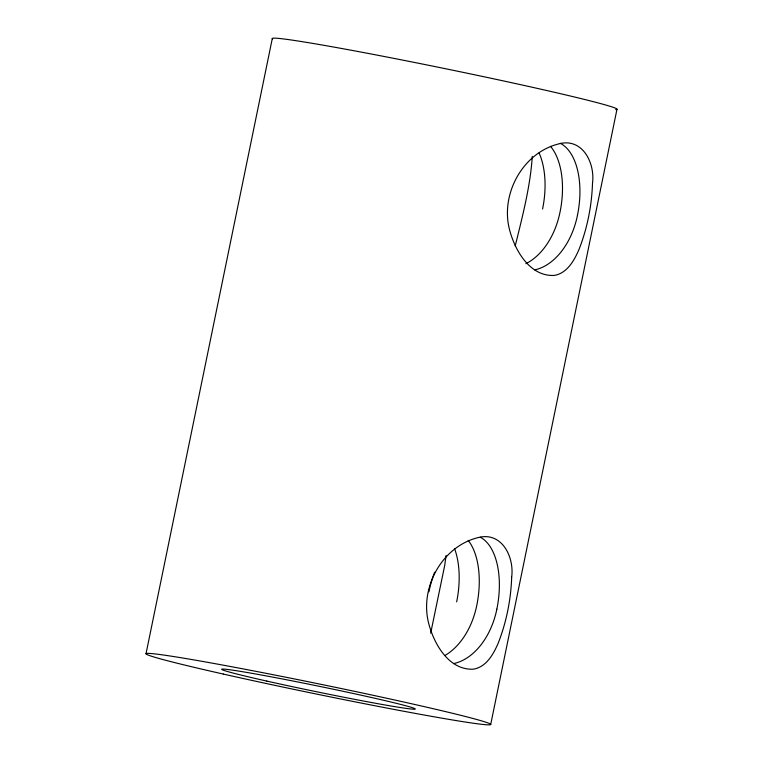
<?xml version="1.0" encoding="UTF-8"?>
<svg xmlns="http://www.w3.org/2000/svg" width="763" height="763" viewBox="0 0 763 763"><rect width="100%" height="100%" fill="white"/><g stroke="black" fill="none" stroke-linecap="round" stroke-linejoin="round"><path stroke-width="1.14" d="M446.088 555.445L444.715 565.412L430.685 633.185M146.01 653.786L272.296 38.551M490.704 724.449L616.99 109.214M515.206 246.039C522.397 216.578 530.323 186.735 532.278 156.396M272.668 38.961A175.938 5.217 11.6 0 1 449.636 69.576A175.938 5.217 11.6 0 1 615.684 109.614M550.495 146.334A66.028 35.689 -79.5 0 1 560.004 212.2A66.028 44.559 -80 0 1 525.869 263.683M539.069 152.915A66.028 35.689 -79.5 0 1 542.569 209.033M577.457 215.366A66.028 44.559 -80 0 1 534.815 269.883M560.338 143.33A66.028 35.689 -79.5 0 1 577.438 215.366M468.215 540.423A66.076 34.993 -79.5 0 1 476.751 605.507A66.076 45.208 -80 0 1 445.087 655.398M496.856 609.16A66.076 45.208 -80 0 1 453.775 663.572M454.605 548.75A66.076 34.993 -79.5 0 1 456.656 601.864M480.337 537.257A66.076 34.993 -79.5 0 1 496.847 609.16M428.92 591.821A66.076 34.993 -79.5 0 1 434.681 572.193M511.677 577.124C510.914 599.775 506.394 622.398 498.058 643.486C493.346 654.358 486.136 667.215 473.26 669.189C448.73 670.324 433.804 643.638 428.558 622.894C419.64 587.529 441.958 546.632 477.81 537.677C501.711 531.048 514.396 556.847 511.677 577.124M592.498 183.378C591.735 206.029 587.224 228.642 578.879 249.73C574.167 260.612 566.957 273.469 554.091 275.443C529.56 276.578 514.634 249.882 509.388 229.138C500.471 193.773 522.779 152.877 558.63 143.921C582.531 137.302 595.226 163.091 592.498 183.378M223.33 674.072A175.938 5.217 11.6 0 0 490.39 724.716A175.938 5.217 11.6 0 0 241.346 668.56A175.938 5.217 11.6 0 0 223.33 674.072M266.792 681.082A98.952 2.938 11.6 0 0 415.225 709.094A98.952 2.938 11.6 0 0 273.049 677.182A98.952 2.938 11.6 0 0 266.792 681.082"/></g></svg>
